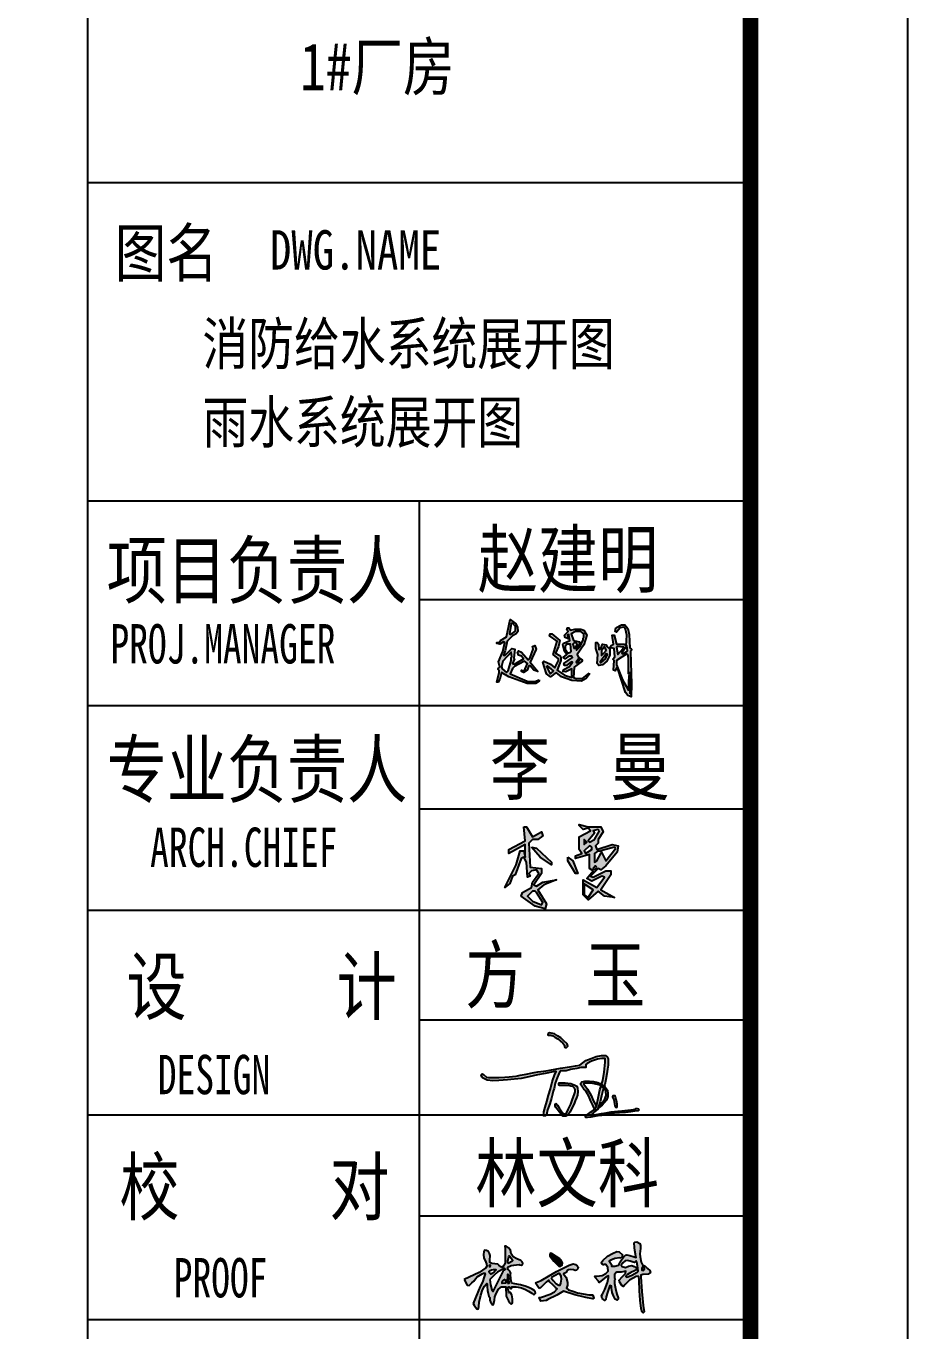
# Model space of a CAD drawing. Extents: x -191212 to 1245715665, y -234495 to 250873.
# Drawn here: x 207337 to 212938, y -101056 to -92767 of the extents above; entities that cross this region are included whole.
import ezdxf
from ezdxf.enums import TextEntityAlignment as Align

# ---------------------------------------------------------------- set-up
doc = ezdxf.new("R2010")
doc.units = 0
doc.header["$LTSCALE"] = 500
doc.linetypes.add('LENGSHUI', pattern=[22, 20, -1, 0, -1])
doc.layers.get('0').update_dxf_attribs({"linetype": 'CONTINUOUS'})
for name, color, linetype in [('0-TK', 4, 'CONTINUOUS'), ('00签名', 7, 'LENGSHUI'), ('PUB_TITLE', 4, 'CONTINUOUS'), ('TWT_TITLE', 7, 'CONTINUOUS')]:
    doc.layers.add(name, color=color, linetype=linetype)
doc.styles.add('-黑体', font='simhei.ttf', dxfattribs={"width": 0.8})

# ---------------------------------------------------------------- blocks, each defined once
blk = doc.blocks.new('dawdawdawd')
h = blk.add_hatch(color=256)
h.dxf.hatch_style = 1
h.paths.add_polyline_path([(458429, -165133), (459686, -167317), (460392, -167388), (460896, -166907), (461467, -166363), (462180, -165684), (462819, -164892), (463430, -164135), (464685, -163308), (465339, -162876), (465939, -162734), (466423, -162618), (466510, -162984), (466127, -164128), (465469, -166088), (464660, -167809), (461975, -174258), (462268, -174951), (462796, -175642), (463356, -176377), (463710, -176416), (463933, -176099), (464097, -175443), (464273, -173826), (464894, -171120), (465563, -169043), (466220, -167625), (467005, -166711), (467106, -166594), (467339, -166794), (467346, -167835), (467356, -169359), (467627, -170447), (467883, -171473), (468366, -171971), (468273, -173028), (468578, -173707), (469011, -174445), (469304, -174785), (469680, -174738), (469867, -174176), (470113, -172957), (470254, -171739), (470723, -170450), (471661, -168821), (472786, -167919), (474381, -167907), (474592, -171540), (475459, -173238), (475975, -174047), (476526, -174586), (476871, -174353), (477035, -173860), (477000, -172478), (476777, -170955), (476261, -170088), (475898, -170135), (475663, -170181), (475546, -169994), (475406, -169373), (475241, -168553), (475159, -168260), (475347, -167979), (475570, -167944), (475921, -168119), (476226, -168541), (476590, -168611), (476683, -168447), (476765, -167944), (476976, -167885), (478407, -167862), (479182, -167989), (480436, -168270), (482007, -168926), (483167, -169629), (484422, -170379), (485020, -170859), (485465, -170754), (485746, -170308), (485641, -169793), (485207, -169207), (484480, -168785), (483800, -168375), (482183, -167813), (480049, -167204), (477892, -166711), (476755, -166489), (476591, -166290), (476426, -165629), (476285, -164679), (476273, -163262), (476250, -162828), (476379, -162699), (476238, -162430), (475955, -161875), (475428, -161441), (475193, -161289), (475158, -160387), (475275, -160223), (475685, -160082), (476447, -159801), (477514, -159567), (478581, -159449), (479554, -159344), (479800, -159461), (480257, -159637), (480773, -159403), (480891, -158875), (480668, -158345), (480175, -157795), (478616, -157244), (477292, -156447), (476682, -155686), (476512, -155242), (476176, -153853), (475505, -152943), (474499, -152321), (474020, -152368), (474211, -153374), (474211, -158212), (474065, -159228), (473495, -160007), (472895, -160337), (472535, -160217), (471785, -159557), (471425, -159258), (469085, -159018), (468305, -158568), (468335, -157698), (468455, -155959), (468185, -155119), (467795, -154400), (467045, -153980), (466234, -153890), (465964, -154460), (465844, -155479), (466024, -156889), (466564, -157848), (467015, -159048), (467105, -159947), (466835, -160577), (464254, -162436)])
h.paths.add_polyline_path([(468239, -160306), (468484, -160079), (468560, -159702), (468333, -159570), (468088, -159759), (468144, -160249)], flags=16)
h.paths.add_polyline_path([(468069, -161853), (468484, -161608), (468975, -161344), (469730, -161249), (470542, -161249), (470693, -161400), (470127, -162061), (469202, -162759), (468749, -163061), (468258, -162703), (468031, -162344)], flags=16)
h.paths.add_polyline_path([(468352, -165118), (468503, -167175), (469126, -169062), (469560, -169704), (473413, -162042), (473601, -161589), (474017, -161344), (474281, -161174), (474111, -160834), (473658, -160891), (473073, -161212), (471279, -162287), (469919, -163382), (468446, -164929)], flags=16)
h.paths.add_polyline_path([(474187, -164930), (474357, -165365), (474338, -166557), (473014, -166594), (472976, -166311), (473297, -165649)], flags=16)
h.paths.add_polyline_path([(475038, -166481), (475738, -166500), (475587, -164873), (475417, -163701), (475284, -163134), (475019, -163190)], flags=16)
h.paths.add_polyline_path([(475217, -158960), (475217, -157903), (475428, -157088), (475640, -156393), (475731, -156091), (476003, -156151), (477121, -157843), (476788, -158235), (475610, -158870)], flags=16)
h = blk.add_hatch(color=256)
h.dxf.hatch_style = 1
h.paths.add_polyline_path([(518557, -156895), (518045, -156813), (516180, -157058), (514603, -157755), (514009, -158103), (514378, -158655), (514869, -159372), (514951, -160027), (516119, -159966), (517532, -159659), (517860, -159188), (517901, -158676), (518700, -157550), (519499, -156506), (520257, -155728), (520790, -155707), (521855, -155953), (523575, -156424), (524333, -156731), (524231, -156321), (524067, -155462), (523842, -154049), (523760, -152800), (523596, -151121), (523883, -150753), (524641, -150712), (525706, -151285), (526034, -152083), (525972, -153291), (525788, -155298), (525855, -156487), (526305, -158473), (526735, -159456), (527289, -159804), (527842, -160029), (528661, -160909), (529542, -161708), (529870, -162486), (528989, -163018), (526920, -163243), (526182, -163489), (526162, -164042), (526510, -169666), (527034, -175058), (527348, -177518), (526981, -177884), (526667, -177518), (526248, -176209), (525829, -173016), (525620, -169457), (525515, -165217), (525305, -164065), (525148, -163804), (524310, -163961), (521796, -165374), (520068, -167049), (519440, -167730), (518916, -167415), (517921, -166055), (517868, -165322), (519021, -164118), (520225, -162757), (520330, -161972), (518549, -162233), (516768, -162286), (515983, -163228), (516035, -164537), (516245, -165060), (516088, -165374), (516088, -166630), (516454, -168567), (516926, -170661), (517449, -172127), (517502, -172598), (517083, -173016), (516297, -172598), (515669, -171394), (515197, -170033), (514935, -168462), (514935, -167625), (514254, -167363), (514045, -168201), (513364, -170033), (512893, -171708), (512683, -172807), (512317, -173121), (511374, -172336), (511112, -171394), (511426, -170661), (512369, -168986), (513416, -166264), (513783, -164327), (513731, -163751), (512683, -164222), (511583, -165165), (510222, -166316), (509855, -165688), (508650, -164379), (508493, -163804), (509279, -163804), (511374, -163594), (512788, -162809), (513678, -161919), (513469, -160454), (512788, -159302), (512159, -159302), (511793, -159511), (511164, -159145), (510955, -158726), (511583, -157836), (513416, -156109), (515302, -155114), (516926, -154434), (517868, -154486), (519125, -155690), (518913, -156700)])
h.paths.add_polyline_path([(520509, -164268), (521130, -164102), (522726, -163398), (524715, -162300), (525047, -161783), (524881, -159877), (524632, -158407), (524384, -157993), (524094, -158200), (523762, -158531), (523223, -158448), (522001, -158076), (521068, -157765), (520156, -157972), (519286, -158738), (518644, -159587), (519017, -160084), (520260, -160499), (521379, -160022), (522622, -159774), (523534, -160105), (524363, -160685), (524508, -161348), (523658, -161824), (522311, -162466), (521027, -163191), (520405, -163874)], flags=16)
h.paths.add_polyline_path([(526489, -160869), (526567, -161283), (526567, -161567), (527020, -161671), (527563, -161076), (527278, -160649), (526735, -160313), (526580, -160507)], flags=16)
h = blk.add_hatch(color=256)
h.dxf.hatch_style = 1
h.paths.add_polyline_path([(487214, -168508), (485859, -166574), (486101, -166236), (487988, -165462), (490745, -163866), (493890, -162077), (496841, -160530), (498679, -159660), (500227, -159128), (501098, -159321), (501775, -159902), (502162, -160433), (501969, -161062), (501485, -161497), (501001, -161642), (500324, -161400), (499211, -161304), (498389, -161400), (497905, -161642), (497518, -162367), (496744, -162754), (496502, -162996), (497518, -164398), (498050, -166236), (498050, -167251), (497712, -168460), (498437, -169040), (500082, -169620), (501824, -170200), (504001, -170635), (506178, -170926), (507629, -171022), (508065, -171554), (508161, -172231), (507774, -172521), (505017, -171989), (500808, -170926), (496454, -169572), (493938, -171119), (490455, -172811), (489874, -173150), (487891, -173343), (487214, -172038), (488133, -171844), (491422, -170732), (493067, -169814), (494083, -168653), (493454, -168218), (492438, -167154), (491181, -165945), (490745, -165414), (489923, -166090), (488616, -167348), (487746, -168266)])
h.paths.add_polyline_path([(491807, -164500), (492548, -165551), (493541, -166675), (494677, -167320), (495203, -167272), (495538, -166555), (495765, -164990), (495645, -163830), (494976, -162850), (494712, -162755), (491950, -164344)], flags=16)
h = blk.add_hatch(color=256)
h.dxf.hatch_style = 1
h.paths.add_polyline_path([(491234, -155267), (491343, -156030), (491913, -156961), (492809, -158135), (494225, -159515), (494819, -160144), (495436, -160023), (496030, -159576), (496187, -158753), (495666, -157663), (495170, -157179), (491900, -155182), (491779, -155025), (491356, -155110)])
for points in [[(458429, -165133), (459686, -167317), (460392, -167388), (460896, -166907), (461467, -166363), (462180, -165684), (462819, -164892), (463430, -164135), (464685, -163308), (465339, -162876), (465939, -162734), (466423, -162618), (466510, -162984), (466127, -164128), (465469, -166088), (464660, -167809), (461975, -174258), (462268, -174951), (462796, -175642), (463356, -176377), (463710, -176416), (463933, -176099), (464097, -175443), (464273, -173826), (464894, -171120), (465563, -169043), (466220, -167625), (467005, -166711), (467106, -166594), (467106, -166594), (467106, -166594), (467339, -166794), (467346, -167835), (467356, -169359), (467627, -170447), (467883, -171473), (468366, -171971), (468273, -173028), (468578, -173707), (469011, -174445), (469304, -174785), (469680, -174738), (469867, -174176), (470113, -172957), (470254, -171739), (470723, -170450), (471661, -168821), (472786, -167919), (474381, -167907), (474592, -171540), (475459, -173238), (475975, -174047), (476526, -174586), (476871, -174353), (477035, -173860), (477000, -172478), (476777, -170955), (476261, -170088), (475898, -170135), (475663, -170181), (475546, -169994), (475406, -169373), (475241, -168553), (475159, -168260), (475347, -167979), (475570, -167944), (475921, -168119), (476226, -168541), (476590, -168611), (476683, -168447), (476765, -167944), (476976, -167885), (478407, -167862), (479182, -167989), (480436, -168270), (482007, -168926), (483167, -169629), (484422, -170379), (485020, -170859), (485465, -170754), (485746, -170308), (485641, -169793), (485207, -169207), (484480, -168785), (483800, -168375), (482183, -167813), (480049, -167204), (477892, -166711), (476755, -166489), (476591, -166290), (476426, -165629), (476285, -164679), (476273, -163262), (476250, -162828), (476379, -162699), (476238, -162430), (475955, -161875), (475428, -161441), (475193, -161289), (475158, -160387), (475275, -160223), (475685, -160082), (476447, -159801), (477514, -159567), (478581, -159449), (479554, -159344), (479800, -159461), (480257, -159637), (480773, -159403), (480891, -158875), (480668, -158345), (480175, -157795), (478616, -157244), (477292, -156447), (476682, -155686), (476512, -155242), (476176, -153853), (475505, -152943), (474499, -152321), (474020, -152368), (474211, -153374), (474211, -158212), (474065, -159228), (473495, -160007), (472895, -160337), (472535, -160217), (471785, -159557), (471425, -159258), (469085, -159018), (468305, -158568), (468335, -157698), (468455, -155959), (468185, -155119), (467795, -154400), (467045, -153980), (466234, -153890), (465964, -154460), (465844, -155479), (466024, -156889), (466564, -157848), (467015, -159048), (467105, -159947), (466835, -160577), (464254, -162436), (458429, -165133)], [(518557, -156895), (518045, -156813), (516180, -157058), (514603, -157755), (514009, -158103), (514378, -158655), (514869, -159372), (514951, -160027), (516119, -159966), (517532, -159659), (517860, -159188), (517901, -158676), (518700, -157550), (519499, -156506), (520257, -155728), (520790, -155707), (521855, -155953), (523575, -156424), (524333, -156731), (524231, -156321), (524067, -155462), (523842, -154049), (523760, -152800), (523596, -151121), (523883, -150753), (524641, -150712), (525706, -151285), (526034, -152083), (525972, -153291), (525788, -155298), (525855, -156487), (526305, -158473), (526735, -159456), (527289, -159804), (527842, -160029), (528661, -160909), (529542, -161708), (529870, -162486), (528989, -163018), (526920, -163243), (526182, -163489), (526162, -164042), (526510, -169666), (527034, -175058), (527348, -177518), (526981, -177884), (526667, -177518), (526248, -176209), (525829, -173016), (525620, -169457), (525515, -165217), (525305, -164065), (525148, -163804), (524310, -163961), (521796, -165374), (520068, -167049), (519440, -167730), (518916, -167415), (517921, -166055), (517868, -165322), (519021, -164118), (520225, -162757), (520330, -161972), (518549, -162233), (516768, -162286), (515983, -163228), (516035, -164537), (516245, -165060), (516088, -165374), (516088, -166630), (516454, -168567), (516926, -170661), (517449, -172127), (517502, -172598), (517083, -173016), (516297, -172598), (515669, -171394), (515197, -170033), (514935, -168462), (514935, -167625), (514254, -167363), (514045, -168201), (513364, -170033), (512893, -171708), (512683, -172807), (512317, -173121), (511374, -172336), (511112, -171394), (511426, -170661), (512369, -168986), (513416, -166264), (513783, -164327), (513731, -163751), (512683, -164222), (511583, -165165), (510222, -166316), (509855, -165688), (508650, -164379), (508493, -163804), (509279, -163804), (511374, -163594), (512788, -162809), (513678, -161919), (513469, -160454), (512788, -159302), (512159, -159302), (511793, -159511), (511164, -159145), (510955, -158726), (511583, -157836), (513416, -156109), (515302, -155114), (516926, -154434), (517868, -154486), (519125, -155690), (518913, -156700), (518557, -156895)], [(468239, -160306), (468484, -160079), (468560, -159702), (468333, -159570), (468088, -159759), (468144, -160249), (468239, -160306)], [(475217, -158960), (475217, -157903), (475428, -157088), (475640, -156393), (475731, -156091), (476003, -156151), (477121, -157843), (476788, -158235), (475610, -158870), (475217, -158960)], [(487214, -168508), (485859, -166574), (486101, -166236), (487988, -165462), (490745, -163866), (493890, -162077), (496841, -160530), (498679, -159660), (500227, -159128), (501098, -159321), (501775, -159902), (502162, -160433), (501969, -161062), (501485, -161497), (501001, -161642), (500324, -161400), (499211, -161304), (498389, -161400), (497905, -161642), (497518, -162367), (496744, -162754), (496502, -162996), (497518, -164398), (498050, -166236), (498050, -167251), (497712, -168460), (498437, -169040), (500082, -169620), (501824, -170200), (504001, -170635), (506178, -170926), (507629, -171022), (508065, -171554), (508161, -172231), (507774, -172521), (505017, -171989), (500808, -170926), (496454, -169572), (493938, -171119), (490455, -172811), (489874, -173150), (487891, -173343), (487214, -172038), (488133, -171844), (491422, -170732), (493067, -169814), (494083, -168653), (493454, -168218), (492438, -167154), (491181, -165945), (490745, -165414), (489923, -166090), (488616, -167348), (487746, -168266), (487214, -168508)], [(491234, -155267), (491343, -156030), (491913, -156961), (492809, -158135), (494225, -159515), (494819, -160144), (495436, -160023), (496030, -159576), (496187, -158753), (495666, -157663), (495170, -157179), (491900, -155182), (491779, -155025), (491356, -155110), (491234, -155267)], [(520509, -164268), (521130, -164102), (522726, -163398), (524715, -162300), (525047, -161783), (524881, -159877), (524632, -158407), (524384, -157993), (524094, -158200), (523762, -158531), (523223, -158448), (522001, -158076), (521068, -157765), (520156, -157972), (519286, -158738), (518644, -159587), (519017, -160084), (520260, -160499), (521379, -160022), (522622, -159774), (523534, -160105), (524363, -160685), (524508, -161348), (523658, -161824), (522311, -162466), (521027, -163191), (520405, -163874), (520509, -164268)], [(468069, -161853), (468484, -161608), (468975, -161344), (469730, -161249), (470542, -161249), (470693, -161400), (470127, -162061), (469202, -162759), (468749, -163061), (468258, -162703), (468031, -162344), (468069, -161853)], [(468352, -165118), (468503, -167175), (469126, -169062), (469560, -169704), (473413, -162042), (473601, -161589), (474017, -161344), (474281, -161174), (474111, -160834), (473658, -160891), (473073, -161212), (471279, -162287), (469919, -163382), (468446, -164929), (468352, -165118)], [(475038, -166481), (475738, -166500), (475587, -164873), (475417, -163701), (475284, -163134), (475019, -163190), (475038, -166481)], [(491807, -164500), (492548, -165551), (493541, -166675), (494677, -167320), (495203, -167272), (495538, -166555), (495765, -164990), (495645, -163830), (494976, -162850), (494712, -162755), (491950, -164344), (491807, -164500)], [(526489, -160869), (526567, -161283), (526567, -161567), (527020, -161671), (527563, -161076), (527278, -160649), (526735, -160313), (526580, -160507), (526489, -160869)], [(474187, -164930), (474357, -165365), (474338, -166557), (473014, -166594), (472976, -166311), (473297, -165649), (474187, -164930)]]:
    blk.add_lwpolyline(points)

msp = doc.modelspace()

# ---------------------------------------------------------------- hatches: boundary and pattern name
at = {"linetype": 'Continuous'}
h = msp.add_hatch(color=0, dxfattribs=at)
h.dxf.hatch_style = 1
h.paths.add_polyline_path([(210578.8, -98269.9), (210570.8, -98261.9), (210554.8, -98261.9), (210522.8, -98293.9), (210554.8, -98325.9), (210610.8, -98349.9), (210618.8, -98333.9)], flags=16)
h.paths.add_polyline_path([(210890.8, -98221.9), (210882.8, -98213.9), (210882.8, -98285.9), (210906.8, -98301.9), (210938.8, -98253.9)], flags=16)
h.paths.add_polyline_path([(210962.8, -98109.9), (210954.8, -98101.9), (210938.8, -98117.9), (210954.8, -98125.9)], flags=16)
h.paths.add_polyline_path([(210778.8, -98045.9), (210810.8, -98069.9), (210842.8, -98149.9), (210826.8, -98149.9), (210778.8, -98069.9)])
h.paths.add_polyline_path([(210986.8, -98021.9), (210994.8, -98013.9), (210970.8, -98005.9), (210946.8, -98021.9), (210946.8, -98077.9), (210962.8, -98069.9)], flags=16)
h.paths.add_polyline_path([(211082.8, -97989.9), (211074.8, -97981.9), (210986.8, -98005.9), (211018.8, -98069.9)], flags=16)
h.paths.add_polyline_path([(210930.8, -97981.9), (210914.8, -97973.9), (210882.8, -98005.9), (210890.8, -98021.9), (210930.8, -97997.9)], flags=16)
h.paths.add_polyline_path([(210546.8, -97981.9), (210578.8, -97989.9), (210674.8, -98077.9), (210674.8, -98093.9), (210602.8, -98045.9)], flags=17)
h.paths.add_polyline_path([(210890.8, -97941.9), (210882.8, -97933.9), (210882.8, -97965.9), (210898.8, -97949.9)], flags=16)
h.paths.add_polyline_path([(210978.8, -97877.9), (210970.8, -97869.9), (210938.8, -97877.9), (210946.8, -97893.9), (210906.8, -97941.9), (210914.8, -97949.9), (210946.8, -97933.9)], flags=16)
h.paths.add_polyline_path([(210498.8, -97853.9), (210514.8, -97853.9), (210554.8, -97917.9), (210610.8, -97885.9), (210618.8, -97909.9), (210586.8, -97933.9), (210554.8, -97933.9), (210530.8, -97957.9), (210538.8, -98109.9), (210610.8, -98117.9), (210610.8, -98149.9), (210562.8, -98221.9), (210578.8, -98229.9), (210618.8, -98205.9), (210706.8, -98189.9), (210626.8, -98221.9), (210586.8, -98253.9), (210642.8, -98341.9), (210634.8, -98373.9), (210570.8, -98357.9), (210482.8, -98293.9), (210490.8, -98269.9), (210546.8, -98237.9), (210554.8, -98205.9), (210594.8, -98149.9), (210578.8, -98125.9), (210546.8, -98133.9), (210530.8, -98149.9), (210538.8, -98165.9), (210522.8, -98173.9), (210514.8, -98077.9), (210498.8, -98045.9), (210482.8, -98053.9), (210442.8, -98157.9), (210426.8, -98165.9), (210410.8, -98213.9), (210378.8, -98237.9), (210450.8, -98093.9), (210474.8, -98005.9), (210498.8, -98005.9), (210506.8, -98045.9), (210506.8, -97965.9), (210402.8, -98021.9), (210402.8, -97997.9), (210506.8, -97941.9)])
h.paths.add_polyline_path([(210850.8, -97845.9), (210850.8, -97837.9), (210906.8, -97853.9), (210986.8, -97853.9), (211002.8, -97885.9), (210970.8, -97933.9), (210970.8, -97957.9), (210954.8, -97973.9), (210962.8, -97997.9), (211058.8, -97965.9), (211098.8, -97973.9), (211090.8, -98013.9), (211018.8, -98101.9), (210986.8, -98125.9), (210970.8, -98117.9), (210922.8, -98165.9), (210938.8, -98173.9), (211018.8, -98133.9), (211050.8, -98133.9), (211050.8, -98157.9), (210986.8, -98253.9), (211074.8, -98301.9), (211010.8, -98293.9), (210970.8, -98261.9), (210906.8, -98317.9), (210874.8, -98285.9), (210874.8, -98189.9), (210962.8, -98237.9), (211010.8, -98173.9), (210994.8, -98165.9), (210930.8, -98197.9), (210898.8, -98181.9), (210938.8, -98133.9), (210914.8, -98117.9), (210914.8, -98029.9), (210826.8, -98053.9), (210826.8, -98037.9), (210866.8, -98021.9), (210850.8, -97997.9), (210850.8, -97917.9), (210922.8, -97877.9), (210906.8, -97861.9), (210874.8, -97869.9)])
h = msp.add_hatch(color=256)
h.paths.add_polyline_path([(210774, -99232.6), (210751.8, -99212), (210733.1, -99194.5), (210711.9, -99181), (210693.8, -99169.4), (210661.7, -99161.8), (210653.6, -99166.2), (210651.4, -99174.3), (210654.5, -99177.6), (210669.9, -99177.1), (210683.4, -99180.9), (210696, -99188.8), (210715, -99200.9), (210730.5, -99213.6), (210747.2, -99227.4), (210757, -99239.7), (210757, -99248.1), (210761.2, -99255.2), (210770.4, -99255.2), (210779.1, -99246.6)])
h.paths.add_polyline_path([(210835.8, -99388.3), (210861.4, -99382.6), (210875.7, -99382.6), (210882.8, -99382.6), (210891.6, -99382.6), (210891.6, -99370), (210891.6, -99362.9), (210901.1, -99357.3), (210928, -99341.5), (210966.1, -99329.6), (210993.8, -99325.6), (211016, -99325.6), (211016, -99348.6), (211009.6, -99413), (211000.9, -99465.2), (210992.9, -99490.5), (211008.8, -99502.3), (211012.4, -99489.6), (211019, -99458.9), (211027, -99421.8), (211030.4, -99392.8), (211033.5, -99366.9), (211033.5, -99341.8), (211033.5, -99326.6), (211028.1, -99315.2), (211017.5, -99306.9), (210991.6, -99306.9), (210958.2, -99313), (210926.2, -99324.4), (210893.5, -99338.8), (210853.8, -99368.3), (210826.6, -99372.2), (210776.2, -99379.6), (210732.4, -99386.3), (210697.9, -99393.2), (210663.8, -99399.9), (210626.1, -99405.1), (210588.6, -99410.3), (210553.3, -99417), (210512.7, -99424.6), (210474.8, -99431.8), (210449.3, -99436.6), (210427, -99439.2), (210406.3, -99441.6), (210378.1, -99444.8), (210339.5, -99446.5), (210313.4, -99446.5), (210290.5, -99446.5), (210275.3, -99446.5), (210261.1, -99442.7), (210242.2, -99427.8), (210233.7, -99422.4), (210226.9, -99429.6), (210231.5, -99441.1), (210236.6, -99449), (210266.8, -99461.9), (210302.1, -99466), (210339.7, -99464.1), (210395.1, -99461.2), (210481.6, -99452.2), (210531.2, -99441.1), (210586, -99428.8), (210635, -99420.9), (210696.3, -99408.1), (210704.3, -99407.1), (210704.3, -99410.3), (210695.1, -99424.6), (210679.5, -99473), (210667.5, -99517.6), (210656.4, -99558.9), (210644.4, -99597.4), (210633.2, -99633.6), (210626.5, -99663.3), (210623, -99688.8), (210634.7, -99688.8), (210642.4, -99682.7), (210650.1, -99651.5), (210663.7, -99613.1), (210673.5, -99577.3), (210680.6, -99551.6), (210685.9, -99532.5), (210690.6, -99515.3), (210698.6, -99482.7), (210710.5, -99447.6), (210721.7, -99422.9), (210726.5, -99407.8), (210731.3, -99403.8), (210744.8, -99403.8), (210767.9, -99403.8), (210795, -99394.2)])
for points in [[(210839.3, -99557.4), (210842.2, -99534), (210839.3, -99512.8), (210835.6, -99501.8), (210818, -99491.5), (210796.8, -99484.9), (210762.3, -99480.5), (210733, -99480.5), (210723.5, -99480.5), (210720.6, -99486.4), (210720.6, -99494.5), (210725.7, -99497.3), (210743.3, -99497.3), (210768.2, -99497.3), (210784.5, -99497.3), (210797.5, -99500.3), (210810, -99503.2), (210815.8, -99509.1), (210820.9, -99514.2), (210823.9, -99522.3), (210823.9, -99536.2), (210819.2, -99556.6), (210808.5, -99584.5), (210796.8, -99614.9), (210779.9, -99649.6), (210766.7, -99676.7), (210754.3, -99676.7), (210746.9, -99671.6), (210731.4, -99652.1), (210722.8, -99637.9), (210712.5, -99621.1), (210701.5, -99609.4), (210697.3, -99614.6), (210697.3, -99620.5), (210697.3, -99628.1), (210705.1, -99639.5), (210717.6, -99655.8), (210733.8, -99676.7), (210741.1, -99686.2), (210747.7, -99692.1), (210764.5, -99692.1), (210777.7, -99684.8), (210793.8, -99663.6), (210804.1, -99640.9), (210814.8, -99622.5), (210820.7, -99606.8), (210825.6, -99593.8), (210832.7, -99575)], [(210903.7, -99520.8), (210885.5, -99496.5), (210878.4, -99485.8), (210885.5, -99482.8), (210897.1, -99481), (210921.5, -99482.2), (210947.6, -99485.5), (210983.3, -99495.6), (210989.8, -99500.2), (210992.9, -99490.5), (210987.3, -99486.3), (210968.7, -99478), (210941.9, -99471.6), (210915, -99468.2), (210887.2, -99468.2), (210867.7, -99474.1), (210860.4, -99481.4), (210860.4, -99492.6), (210866.2, -99500.9), (210879.4, -99519.7), (210889.7, -99529.4), (210897.7, -99539.4), (210903.3, -99549.9), (210913.6, -99568.9), (210922.4, -99591.6), (210936.5, -99621.1), (210947.8, -99644.5), (210948.3, -99645.3), (210958.8, -99631.5), (210955.4, -99622.4), (210940.2, -99592.7), (210927.1, -99560.6)], [(211033.2, -99567.2), (211033.2, -99547.1), (211029.3, -99525.5), (211016.1, -99507.7), (211008.8, -99502.3), (211006.1, -99511.9), (211007.4, -99512.8), (211019.4, -99532), (211021.2, -99559.7), (211010.3, -99588), (210995.2, -99607.8), (210973.6, -99631.8), (210966.9, -99647.1), (210970.2, -99644.2), (210978.2, -99635.8), (210996.1, -99621.8), (211011.6, -99604), (211024.4, -99589.3)]]:
    msp.add_hatch(color=256).paths.add_polyline_path(points)
h = msp.add_hatch(color=256)
h.paths.add_polyline_path([(211008.8, -99502.3), (210992.9, -99490.5), (210982.5, -99523.3), (210969.2, -99587.3), (210960.5, -99629.3), (210948.3, -99645.3), (210954.6, -99653.8), (210959.4, -99653.8), (210966.9, -99647.1), (210973.6, -99631.8), (210983.9, -99600.1), (210991.6, -99562.7), (211001.4, -99528.2)])
h.paths.add_polyline_path([(210934, -99678.9), (210948.2, -99663.8), (210959.4, -99653.8), (210954.6, -99653.8), (210948.3, -99645.3), (210943.9, -99651.1), (210932.9, -99658.7), (210921.2, -99666.7), (210910.1, -99676.4), (210899.1, -99684), (210892.6, -99688.4), (210890.6, -99692.9), (210890.6, -99697.3), (210893.5, -99701), (210902.9, -99701), (210923.9, -99697.6), (210944.9, -99694.1), (210969.4, -99690.1), (210992.1, -99686.4), (211009.1, -99683.6), (211026.9, -99681.5), (211041.5, -99677.2), (211053.9, -99673.7), (211065.5, -99673.2), (211075.1, -99672.9), (211107.1, -99670.3), (211144.8, -99667.2), (211177.7, -99664.5), (211203.2, -99660.4), (211225.6, -99656.8), (211228.8, -99652.4), (211226.4, -99645.2), (211218, -99643.2), (211209.6, -99643.2), (211208, -99647.4), (211178, -99651.2), (211121.1, -99658.4), (211095.5, -99660.5), (211052.9, -99663.9), (211021, -99669.7), (210991.1, -99675.2), (210971, -99678.8), (210935.3, -99685.4), (210924.7, -99687.2), (210923.5, -99685.1)])
h.paths.add_polyline_path([(211087.7, -99592.5), (211080.8, -99569.9), (211078.8, -99563.2), (211072.3, -99563.2), (211064.6, -99563.2), (211062.5, -99565.6), (211062.5, -99569.9), (211070.6, -99587.8), (211072.7, -99601.4), (211076.5, -99625.7), (211080, -99634.7), (211089.4, -99637.3), (211092.4, -99632.1), (211092.4, -99615.1)])
at = {"layer": '00签名', "linetype": 'Continuous'}
h = msp.add_hatch(color=256, dxfattribs=at)
h.paths.add_polyline_path([(210427, -96639.4), (210450, -96627.9), (210461.6, -96612.5), (210457.7, -96585.6), (210446.2, -96562.6), (210411.6, -96535.7), (210388.6, -96647.1), (210350.2, -96670.1), (210342.5, -96681.6), (210327.2, -96681.6), (210327.2, -96689.3), (210346.4, -96693.2), (210369.4, -96677.8), (210377.1, -96681.6), (210365.6, -96739.2), (210338.7, -96804.5), (210346.4, -96839.1), (210334.8, -96846.8), (210334.8, -96854.4), (210342.5, -96862.1), (210342.5, -96873.6), (210327.2, -96935.1), (210334.8, -96935.1), (210346.4, -96915.9), (210357.9, -96873.6), (210404, -96900.5), (210519.2, -96942.8), (210572.9, -96942.8), (210596, -96927.4), (210596, -96919.7), (210569.1, -96931.2), (210519.2, -96927.4), (210411.6, -96881.3), (210427, -96846.8), (210438.5, -96835.2), (210503.8, -96800.7), (210523, -96816), (210507.6, -96850.6), (210496.1, -96862.1), (210484.6, -96858.3), (210484.6, -96866), (210496.1, -96873.6), (210519.2, -96858.3), (210530.7, -96831.4), (210538.4, -96831.4), (210561.4, -96858.3), (210588.3, -96866), (210538.4, -96808.4), (210576.8, -96723.9), (210569.1, -96700.8), (210553.7, -96708.5), (210557.6, -96723.9), (210538.4, -96777.6), (210526.8, -96793), (210484.6, -96743.1), (210465.4, -96735.4), (210457.7, -96743.1), (210465.4, -96762.3), (210484.6, -96770), (210496.1, -96785.3), (210438.5, -96819.9), (210427, -96816), (210438.5, -96785.3), (210434.7, -96781.5), (210442.4, -96723.9), (210423.2, -96720), (210377.1, -96766.1), (210369.4, -96762.3), (210380.9, -96735.4), (210392.4, -96674)])
h.paths.add_polyline_path([(210407.8, -96627.9), (210419.3, -96562.6), (210427, -96558.8), (210446.2, -96581.8), (210446.2, -96608.7), (210442.4, -96612.5), (210415.5, -96631.7)], flags=16)
h.paths.add_polyline_path([(210419.3, -96743.1), (210423.2, -96773.8), (210419.3, -96777.6), (210419.3, -96796.8), (210400.1, -96862.1), (210388.6, -96873.6), (210361.7, -96850.6), (210357.9, -96835.2), (210365.6, -96800.7)], flags=16)
h = msp.add_hatch(color=256, dxfattribs=at)
h.paths.add_polyline_path([(210880.1, -96604.8), (210860.9, -96597.2), (210822.5, -96597.2), (210795.6, -96604.8), (210784.1, -96589.5), (210776.4, -96589.5), (210772.6, -96601), (210780.3, -96612.5), (210757.2, -96635.6), (210761.1, -96650.9), (210780.3, -96658.6), (210776.4, -96635.6), (210784.1, -96631.7), (210791.8, -96670.1), (210749.6, -96689.3), (210745.7, -96697), (210757.2, -96739.2), (210772.6, -96758.4), (210749.6, -96777.6), (210761.1, -96785.3), (210784.1, -96770), (210803.3, -96770), (210807.2, -96777.6), (210753.4, -96816), (210757.2, -96827.6), (210768.8, -96827.6), (210799.5, -96804.5), (210807.2, -96808.4), (210788, -96835.2), (210753.4, -96854.4), (210745.7, -96866), (210764.9, -96869.8), (210803.3, -96850.6), (210803.3, -96904.4), (210757.2, -96889), (210711.2, -96858.3), (210734.2, -96796.8), (210734.2, -96777.6), (210726.5, -96766.1), (210699.6, -96750.8), (210718.8, -96708.5), (210726.5, -96670.1), (210676.6, -96627.9), (210665.1, -96627.9), (210661.2, -96639.4), (210711.2, -96674), (210684.3, -96758.4), (210718.8, -96785.3), (210718.8, -96796.8), (210695.8, -96842.9), (210668.9, -96819.9), (210626.7, -96800.7), (210619, -96808.4), (210642, -96881.3), (210668.9, -96900.5), (210703.5, -96873.6), (210738, -96900.5), (210803.3, -96923.6), (210864.8, -96927.4), (210895.5, -96912), (210914.7, -96885.2), (210914.7, -96877.5), (210872.4, -96912), (210830.2, -96912), (210814.8, -96904.4), (210818.7, -96839.1), (210868.6, -96800.7), (210868.6, -96793), (210845.6, -96777.6), (210837.9, -96758.4), (210880.1, -96697), (210899.3, -96635.6)])
h.paths.add_polyline_path([(210799.5, -96627.9), (210826.4, -96612.5), (210860.9, -96612.5), (210880.1, -96627.9), (210880.1, -96650.9), (210876.3, -96654.8), (210876.3, -96666.3), (210857.1, -96708.5), (210834, -96731.6), (210830.2, -96727.7), (210853.2, -96693.2), (210853.2, -96677.8), (210814.8, -96670.1)], flags=16)
h.paths.add_polyline_path([(210795.6, -96693.2), (210799.5, -96739.2), (210795.6, -96743.1), (210776.4, -96750.8), (210761.1, -96727.7), (210761.1, -96708.5), (210772.6, -96693.2)], flags=16)
h.paths.add_polyline_path([(210818.7, -96685.5), (210834, -96685.5), (210837.9, -96697), (210834, -96700.8), (210818.7, -96720), (210811, -96693.2)], flags=16)
h.paths.add_polyline_path([(210845.6, -96785.3), (210853.2, -96793), (210849.4, -96800.7), (210834, -96812.2), (210830.2, -96808.4)], flags=16)
h.paths.add_polyline_path([(210649.7, -96831.4), (210688.1, -96862.1), (210684.3, -96866), (210665.1, -96881.3), (210642, -96835.2)], flags=16)
h.paths.add_polyline_path([(211072.1, -96635.6), (211060.6, -96635.6), (211068.3, -96693.2), (211052.9, -96700.8), (211041.4, -96720), (211026, -96708.5), (211022.2, -96697), (210999.2, -96693.2), (210987.6, -96720), (210976.1, -96727.7), (210972.3, -96693.2), (210964.6, -96681.6), (210956.9, -96681.6), (210956.9, -96720), (210968.4, -96758.4), (210964.6, -96816), (210976.1, -96827.6), (210999.2, -96823.7), (211026, -96800.7), (211045.2, -96762.3), (211045.2, -96723.9), (211052.9, -96716.2), (211072.1, -96720), (211076, -96773.8), (211064.4, -96789.2), (211072.1, -96796.8), (211068.3, -96858.3), (211079.8, -96862.1), (211087.5, -96842.9), (211095.2, -96850.6), (211145.1, -97000.4), (211160.4, -97019.6), (211179.6, -97027.2), (211183.5, -96946.6), (211175.8, -96739.2), (211183.5, -96731.6), (211183.5, -96723.9), (211172, -96716.2), (211168.1, -96631.7), (211160.4, -96593.3), (211141.2, -96570.3), (211118.2, -96570.3), (211083.6, -96589.5), (211079.8, -96612.5), (211087.5, -96616.4), (211110.5, -96589.5), (211133.6, -96585.6), (211145.1, -96597.2), (211152.8, -96635.6), (211148.9, -96704.7), (211133.6, -96693.2), (211087.5, -96693.2)])
h.paths.add_polyline_path([(211091.3, -96708.5), (211133.6, -96712.4), (211129.7, -96720), (211095.2, -96758.4), (211087.5, -96712.4)], flags=16)
h.paths.add_polyline_path([(211022.2, -96731.6), (211018.4, -96739.2), (210991.5, -96766.1), (210991.5, -96735.4), (211010.7, -96708.5)], flags=16)
h.paths.add_polyline_path([(211152.8, -96704.7), (211156.6, -96735.4), (211152.8, -96739.2), (211129.7, -96754.6), (211122, -96750.8)], flags=16)
h.paths.add_polyline_path([(211029.9, -96758.4), (211026, -96766.1), (211018.4, -96785.3), (210987.6, -96812.2), (210983.8, -96804.5), (211022.2, -96754.6)], flags=16)
h.paths.add_polyline_path([(211152.8, -96754.6), (211160.4, -96758.4), (211164.3, -96781.5), (211164.3, -96881.3), (211172, -96873.6), (211175.8, -96877.5), (211175.8, -97004.2), (211172, -97008), (211168.1, -96892.8), (211164.3, -96985), (211125.9, -96919.7), (211087.5, -96823.7), (211087.5, -96796.8)], flags=16)

# ---------------------------------------------------------------- linework, layer by layer
msp.add_lwpolyline([(207728.9, -68566.7), (211938.4, -68566.7), (211938.4, -108566.7), (207728.9, -108566.7)], close=True)
at = {"color": 0, "linetype": 'Continuous'}
for points in [[(210498.8, -97853.9), (210514.8, -97853.9), (210554.8, -97917.9), (210610.8, -97885.9), (210618.8, -97909.9), (210586.8, -97933.9), (210554.8, -97933.9), (210530.8, -97957.9), (210538.8, -98109.9), (210610.8, -98117.9), (210610.8, -98149.9), (210562.8, -98221.9), (210578.8, -98229.9), (210618.8, -98205.9), (210706.8, -98189.9), (210626.8, -98221.9), (210586.8, -98253.9), (210642.8, -98341.9), (210634.8, -98373.9), (210570.8, -98357.9), (210482.8, -98293.9), (210490.8, -98269.9), (210546.8, -98237.9), (210554.8, -98205.9), (210594.8, -98149.9), (210578.8, -98125.9), (210546.8, -98133.9), (210530.8, -98149.9), (210538.8, -98165.9), (210522.8, -98173.9), (210514.8, -98077.9), (210498.8, -98045.9), (210482.8, -98053.9), (210442.8, -98157.9), (210426.8, -98165.9), (210410.8, -98213.9), (210378.8, -98237.9), (210450.8, -98093.9), (210474.8, -98005.9), (210498.8, -98005.9), (210506.8, -98045.9), (210506.8, -97965.9), (210402.8, -98021.9), (210402.8, -97997.9), (210506.8, -97941.9), (210498.8, -97853.9)], [(210850.8, -97845.9), (210850.8, -97837.9), (210906.8, -97853.9), (210986.8, -97853.9), (211002.8, -97885.9), (210970.8, -97933.9), (210970.8, -97957.9), (210954.8, -97973.9), (210962.8, -97997.9), (211058.8, -97965.9), (211098.8, -97973.9), (211090.8, -98013.9), (211018.8, -98101.9), (210986.8, -98125.9), (210970.8, -98117.9), (210922.8, -98165.9), (210938.8, -98173.9), (211018.8, -98133.9), (211050.8, -98133.9), (211050.8, -98157.9), (210986.8, -98253.9), (211074.8, -98301.9), (211010.8, -98293.9), (210970.8, -98261.9), (210906.8, -98317.9), (210874.8, -98285.9), (210874.8, -98189.9), (210962.8, -98237.9), (211010.8, -98173.9), (210994.8, -98165.9), (210930.8, -98197.9), (210898.8, -98181.9), (210938.8, -98133.9), (210914.8, -98117.9), (210914.8, -98029.9), (210826.8, -98053.9), (210826.8, -98037.9), (210866.8, -98021.9), (210850.8, -97997.9), (210850.8, -97917.9), (210922.8, -97877.9), (210906.8, -97861.9), (210874.8, -97869.9), (210850.8, -97845.9)], [(210978.8, -97877.9), (210970.8, -97869.9), (210938.8, -97877.9), (210946.8, -97893.9), (210906.8, -97941.9), (210914.8, -97949.9), (210946.8, -97933.9), (210978.8, -97877.9)], [(210890.8, -97941.9), (210882.8, -97933.9), (210882.8, -97965.9), (210898.8, -97949.9), (210890.8, -97941.9)], [(210930.8, -97981.9), (210914.8, -97973.9), (210882.8, -98005.9), (210890.8, -98021.9), (210930.8, -97997.9), (210930.8, -97981.9)], [(210546.8, -97981.9), (210578.8, -97989.9), (210674.8, -98077.9), (210674.8, -98093.9), (210602.8, -98045.9), (210546.8, -97981.9)], [(210778.8, -98045.9), (210810.8, -98069.9), (210842.8, -98149.9), (210826.8, -98149.9), (210778.8, -98069.9), (210778.8, -98045.9)], [(210986.8, -98021.9), (210994.8, -98013.9), (210970.8, -98005.9), (210946.8, -98021.9), (210946.8, -98077.9), (210962.8, -98069.9), (210986.8, -98021.9)], [(211082.8, -97989.9), (211074.8, -97981.9), (210986.8, -98005.9), (211018.8, -98069.9), (211082.8, -97989.9)], [(210962.8, -98109.9), (210954.8, -98101.9), (210938.8, -98117.9), (210954.8, -98125.9), (210962.8, -98109.9)], [(210890.8, -98221.9), (210882.8, -98213.9), (210882.8, -98285.9), (210906.8, -98301.9), (210938.8, -98253.9), (210890.8, -98221.9)], [(210578.8, -98269.9), (210570.8, -98261.9), (210554.8, -98261.9), (210522.8, -98293.9), (210554.8, -98325.9), (210610.8, -98349.9), (210618.8, -98333.9), (210578.8, -98269.9)]]:
    msp.add_lwpolyline(points, dxfattribs=at)
for points in [[(210654.5, -99177.6), (210669.9, -99177.1), (210683.4, -99180.9), (210696, -99188.8), (210715, -99200.9), (210730.5, -99213.6), (210747.2, -99227.4), (210757, -99239.7), (210757, -99248.1), (210761.2, -99255.2), (210770.4, -99255.2), (210779.1, -99246.6), (210774, -99232.6), (210751.8, -99212), (210733.1, -99194.5), (210711.9, -99181), (210693.8, -99169.4), (210661.7, -99161.8), (210653.6, -99166.2), (210651.4, -99174.3), (210654.5, -99177.6)], [(210242.2, -99427.8), (210261.1, -99442.7), (210275.3, -99446.5), (210290.5, -99446.5), (210313.4, -99446.5), (210339.5, -99446.5), (210378.1, -99444.8), (210406.3, -99441.6), (210427, -99439.2), (210449.3, -99436.6), (210474.8, -99431.8), (210512.7, -99424.6), (210553.3, -99417), (210588.6, -99410.3), (210626.1, -99405.1), (210663.8, -99399.9), (210697.9, -99393.2), (210732.4, -99386.3), (210776.2, -99379.6), (210826.6, -99372.2), (210853.8, -99368.3), (210893.5, -99338.8), (210926.2, -99324.4), (210958.2, -99313), (210991.6, -99306.9), (211017.5, -99306.9), (211028.1, -99315.2), (211033.5, -99326.6), (211033.5, -99341.8), (211033.5, -99366.9), (211030.4, -99392.8), (211027, -99421.8), (211019, -99458.9), (211012.4, -99489.6), (211001.4, -99528.2), (210991.6, -99562.7), (210983.9, -99600.1), (210973.6, -99631.8), (210966.3, -99648.4), (210960.4, -99653.8), (210954.6, -99653.8), (210947.8, -99644.5), (210936.5, -99621.1), (210922.4, -99591.6), (210913.6, -99568.9), (210903.3, -99549.9), (210897.7, -99539.4), (210889.7, -99529.4), (210879.4, -99519.7), (210866.2, -99500.9), (210860.4, -99492.6), (210860.4, -99481.4), (210867.7, -99474.1), (210887.2, -99468.2), (210915, -99468.2), (210941.9, -99471.6), (210968.7, -99478), (210987.3, -99486.3), (211016.1, -99507.7), (211029.3, -99525.5), (211033.2, -99547.1), (211033.2, -99567.2), (211024.4, -99589.3), (211011.6, -99604), (210996.1, -99621.8), (210978.2, -99635.8), (210970.2, -99644.2), (210948.2, -99663.8), (210934, -99678.9), (210923.5, -99685.1), (210924.7, -99687.2), (210935.3, -99685.4), (210971, -99678.8), (210991.1, -99675.2), (211021, -99669.7), (211052.9, -99663.9), (211095.5, -99660.5), (211121.1, -99658.4), (211178, -99651.2), (211208, -99647.4), (211209.6, -99643.2), (211218, -99643.2), (211226.4, -99645.2), (211228.8, -99652.4), (211225.6, -99656.8), (211203.2, -99660.4), (211177.7, -99664.5), (211144.8, -99667.2), (211107.1, -99670.3), (211075.1, -99672.9), (211065.5, -99673.2), (211053.9, -99673.7), (211041.5, -99677.2), (211026.9, -99681.5), (211009.1, -99683.6), (210992.1, -99686.4), (210969.4, -99690.1), (210944.9, -99694.1), (210923.9, -99697.6), (210902.9, -99701), (210893.5, -99701), (210890.6, -99697.3), (210890.6, -99692.9), (210892.6, -99688.4), (210899.1, -99684), (210910.1, -99676.4), (210921.2, -99666.7), (210932.9, -99658.7), (210943.9, -99651.1), (210960.5, -99629.3), (210969.2, -99587.3), (210982.5, -99523.3), (211000.9, -99465.2), (211009.6, -99413), (211016, -99348.6), (211016, -99325.6), (210993.8, -99325.6), (210966.1, -99329.6), (210928, -99341.5), (210901.1, -99357.3), (210891.6, -99362.9), (210891.6, -99370), (210891.6, -99382.6), (210882.8, -99382.6), (210875.7, -99382.6), (210861.4, -99382.6), (210835.8, -99388.3), (210795, -99394.2), (210767.9, -99403.8), (210744.8, -99403.8), (210731.3, -99403.8), (210726.5, -99407.8), (210721.7, -99422.9), (210710.5, -99447.6), (210698.6, -99482.7), (210690.6, -99515.3), (210685.9, -99532.5), (210680.6, -99551.6), (210673.5, -99577.3), (210663.7, -99613.1), (210650.1, -99651.5), (210642.4, -99682.7), (210634.7, -99688.8), (210623, -99688.8), (210626.5, -99663.3), (210633.2, -99633.6), (210644.4, -99597.4), (210656.4, -99558.9), (210667.5, -99517.6), (210679.5, -99473), (210695.1, -99424.6), (210704.3, -99410.3), (210704.3, -99410.3)], [(210704.3, -99410.3), (210704.3, -99407.1), (210696.3, -99408.1), (210635, -99420.9), (210586, -99428.8), (210531.2, -99441.1), (210481.6, -99452.2), (210395.1, -99461.2), (210339.7, -99464.1), (210302.1, -99466), (210266.8, -99461.9), (210236.6, -99449), (210231.5, -99441.1), (210226.9, -99429.6), (210233.7, -99422.4), (210242.2, -99427.8)], [(210701.5, -99609.4), (210712.5, -99621.1), (210722.8, -99637.9), (210731.4, -99652.1), (210746.9, -99671.6), (210754.3, -99676.7), (210766.7, -99676.7), (210779.9, -99649.6), (210796.8, -99614.9), (210808.5, -99584.5), (210819.2, -99556.6), (210823.9, -99536.2), (210823.9, -99522.3), (210820.9, -99514.2), (210815.8, -99509.1), (210810, -99503.2), (210797.5, -99500.3), (210784.5, -99497.3), (210768.2, -99497.3), (210743.3, -99497.3), (210725.7, -99497.3), (210720.6, -99494.5), (210720.6, -99486.4), (210723.5, -99480.5), (210733, -99480.5), (210762.3, -99480.5), (210796.8, -99484.9), (210818, -99491.5), (210835.6, -99501.8), (210839.3, -99512.8), (210842.2, -99534), (210839.3, -99557.4), (210832.7, -99575), (210825.6, -99593.8), (210820.7, -99606.8), (210814.8, -99622.5), (210804.1, -99640.9), (210793.8, -99663.6), (210777.7, -99684.8), (210764.5, -99692.1), (210747.7, -99692.1), (210741.1, -99686.2), (210733.8, -99676.7)], [(210973.6, -99631.8), (210995.2, -99607.8), (211010.3, -99588), (211021.2, -99559.7), (211019.4, -99532), (211007.4, -99512.8), (210983.3, -99495.6), (210947.6, -99485.5), (210921.5, -99482.2), (210897.1, -99481), (210885.5, -99482.8), (210878.4, -99485.8), (210885.5, -99496.5), (210903.7, -99520.8), (210927.1, -99560.6), (210940.2, -99592.7), (210955.4, -99622.4), (210958.8, -99631.5)], [(210733.8, -99676.7), (210717.6, -99655.8), (210705.1, -99639.5), (210697.3, -99628.1), (210697.3, -99620.5), (210697.3, -99614.6), (210701.5, -99609.4)], [(211062.5, -99569.9), (211070.6, -99587.8), (211072.7, -99601.4), (211076.5, -99625.7), (211080, -99634.7), (211089.4, -99637.3), (211092.4, -99632.1), (211092.4, -99615.1), (211087.7, -99592.5), (211080.8, -99569.9), (211078.8, -99563.2), (211072.3, -99563.2), (211064.6, -99563.2), (211062.5, -99565.6), (211062.5, -99569.9)]]:
    msp.add_lwpolyline(points)
at = {"layer": '0-TK'}
msp.add_line((207728.9, -93759.5), (211938.4, -93759.5), dxfattribs=at)
at = {"layer": '00签名', "linetype": 'Continuous'}
for points in [[(210596, -96919.7), (210596, -96927.4), (210572.9, -96942.8), (210519.2, -96942.8), (210404, -96900.5), (210357.9, -96873.6), (210346.4, -96915.9), (210334.8, -96935.1), (210327.2, -96935.1), (210342.5, -96873.6), (210342.5, -96862.1), (210334.8, -96854.4), (210334.8, -96846.8), (210346.4, -96839.1), (210338.7, -96804.5), (210365.6, -96739.2), (210377.1, -96681.6), (210369.4, -96677.8), (210346.4, -96693.2), (210327.2, -96689.3), (210327.2, -96681.6), (210342.5, -96681.6), (210350.2, -96670.1), (210388.6, -96647.1), (210411.6, -96535.7), (210446.2, -96562.6), (210457.7, -96585.6), (210461.6, -96612.5), (210450, -96627.9), (210427, -96639.4), (210392.4, -96674), (210380.9, -96735.4), (210369.4, -96762.3), (210377.1, -96766.1), (210423.2, -96720), (210442.4, -96723.9), (210434.7, -96781.5), (210438.5, -96785.3), (210427, -96816), (210438.5, -96819.9), (210496.1, -96785.3), (210484.6, -96770), (210465.4, -96762.3), (210457.7, -96743.1), (210465.4, -96735.4), (210484.6, -96743.1), (210526.8, -96793), (210538.4, -96777.6), (210557.6, -96723.9), (210553.7, -96708.5), (210569.1, -96700.8), (210576.8, -96723.9), (210538.4, -96808.4), (210588.3, -96866), (210561.4, -96858.3), (210538.4, -96831.4), (210530.7, -96831.4), (210519.2, -96858.3), (210496.1, -96873.6), (210484.6, -96866), (210484.6, -96858.3), (210496.1, -96862.1), (210507.6, -96850.6), (210523, -96816), (210503.8, -96800.7), (210438.5, -96835.2), (210427, -96846.8), (210411.6, -96881.3), (210519.2, -96927.4), (210569.1, -96931.2), (210596, -96919.7)], [(210442.4, -96612.5), (210446.2, -96608.7), (210446.2, -96581.8), (210427, -96558.8), (210419.3, -96562.6), (210407.8, -96627.9), (210415.5, -96631.7), (210442.4, -96612.5)], [(210914.7, -96877.5), (210914.7, -96885.2), (210895.5, -96912), (210864.8, -96927.4), (210803.3, -96923.6), (210738, -96900.5), (210703.5, -96873.6), (210668.9, -96900.5), (210642, -96881.3), (210619, -96808.4), (210626.7, -96800.7), (210668.9, -96819.9), (210695.8, -96842.9), (210718.8, -96796.8), (210718.8, -96785.3), (210684.3, -96758.4), (210711.2, -96674), (210661.2, -96639.4), (210665.1, -96627.9), (210676.6, -96627.9), (210726.5, -96670.1), (210718.8, -96708.5), (210699.6, -96750.8), (210726.5, -96766.1), (210734.2, -96777.6), (210734.2, -96796.8), (210711.2, -96858.3), (210757.2, -96889), (210803.3, -96904.4), (210803.3, -96850.6), (210764.9, -96869.8), (210745.7, -96866), (210753.4, -96854.4), (210788, -96835.2), (210807.2, -96808.4), (210799.5, -96804.5), (210768.8, -96827.6), (210757.2, -96827.6), (210753.4, -96816), (210807.2, -96777.6), (210803.3, -96770), (210784.1, -96770), (210761.1, -96785.3), (210749.6, -96777.6), (210772.6, -96758.4), (210757.2, -96739.2), (210745.7, -96697), (210749.6, -96689.3), (210791.8, -96670.1), (210784.1, -96631.7), (210776.4, -96635.6), (210780.3, -96658.6), (210761.1, -96650.9), (210757.2, -96635.6), (210780.3, -96612.5), (210772.6, -96601), (210776.4, -96589.5), (210784.1, -96589.5), (210795.6, -96604.8), (210822.5, -96597.2), (210860.9, -96597.2), (210880.1, -96604.8), (210899.3, -96635.6), (210880.1, -96697), (210837.9, -96758.4), (210845.6, -96777.6), (210868.6, -96793), (210868.6, -96800.7), (210818.7, -96839.1), (210814.8, -96904.4), (210830.2, -96912), (210872.4, -96912), (210914.7, -96877.5)], [(210876.3, -96654.8), (210880.1, -96650.9), (210880.1, -96627.9), (210860.9, -96612.5), (210826.4, -96612.5), (210799.5, -96627.9), (210814.8, -96670.1), (210853.2, -96677.8), (210853.2, -96693.2), (210830.2, -96727.7), (210834, -96731.6), (210857.1, -96708.5), (210876.3, -96666.3), (210876.3, -96654.8)], [(211183.5, -96723.9), (211183.5, -96731.6), (211175.8, -96739.2), (211183.5, -96946.6), (211179.6, -97027.2), (211160.4, -97019.6), (211145.1, -97000.4), (211095.2, -96850.6), (211087.5, -96842.9), (211079.8, -96862.1), (211068.3, -96858.3), (211072.1, -96796.8), (211064.4, -96789.2), (211076, -96773.8), (211072.1, -96720), (211052.9, -96716.2), (211045.2, -96723.9), (211045.2, -96762.3), (211026, -96800.7), (210999.2, -96823.7), (210976.1, -96827.6), (210964.6, -96816), (210968.4, -96758.4), (210956.9, -96720), (210956.9, -96681.6), (210964.6, -96681.6), (210972.3, -96693.2), (210976.1, -96727.7), (210987.6, -96720), (210999.2, -96693.2), (211022.2, -96697), (211026, -96708.5), (211041.4, -96720), (211052.9, -96700.8), (211068.3, -96693.2), (211060.6, -96635.6), (211072.1, -96635.6), (211087.5, -96693.2), (211133.6, -96693.2), (211148.9, -96704.7), (211152.8, -96635.6), (211145.1, -96597.2), (211133.6, -96585.6), (211110.5, -96589.5), (211087.5, -96616.4), (211079.8, -96612.5), (211083.6, -96589.5), (211118.2, -96570.3), (211141.2, -96570.3), (211160.4, -96593.3), (211168.1, -96631.7), (211172, -96716.2), (211183.5, -96723.9)], [(210795.6, -96743.1), (210799.5, -96739.2), (210795.6, -96693.2), (210772.6, -96693.2), (210761.1, -96708.5), (210761.1, -96727.7), (210776.4, -96750.8), (210795.6, -96743.1)], [(210834, -96700.8), (210837.9, -96697), (210834, -96685.5), (210818.7, -96685.5), (210811, -96693.2), (210818.7, -96720), (210834, -96700.8)], [(211018.4, -96739.2), (211022.2, -96731.6), (211010.7, -96708.5), (210991.5, -96735.4), (210991.5, -96766.1), (211018.4, -96739.2)], [(211129.7, -96720), (211133.6, -96712.4), (211091.3, -96708.5), (211087.5, -96712.4), (211095.2, -96758.4), (211129.7, -96720)], [(211152.8, -96739.2), (211156.6, -96735.4), (211152.8, -96704.7), (211122, -96750.8), (211129.7, -96754.6), (211152.8, -96739.2)], [(210419.3, -96777.6), (210423.2, -96773.8), (210419.3, -96743.1), (210365.6, -96800.7), (210357.9, -96835.2), (210361.7, -96850.6), (210388.6, -96873.6), (210400.1, -96862.1), (210419.3, -96796.8), (210419.3, -96777.6)], [(210849.4, -96800.7), (210853.2, -96793), (210845.6, -96785.3), (210830.2, -96808.4), (210834, -96812.2), (210849.4, -96800.7)], [(211026, -96766.1), (211029.9, -96758.4), (211022.2, -96754.6), (210983.8, -96804.5), (210987.6, -96812.2), (211018.4, -96785.3), (211026, -96766.1)], [(211172, -97008), (211175.8, -97004.2), (211175.8, -96877.5), (211172, -96873.6), (211164.3, -96881.3), (211164.3, -96781.5), (211160.4, -96758.4), (211152.8, -96754.6), (211087.5, -96796.8), (211087.5, -96823.7), (211125.9, -96919.7), (211164.3, -96985), (211168.1, -96892.8), (211172, -97008)], [(210684.3, -96866), (210688.1, -96862.1), (210649.7, -96831.4), (210642, -96835.2), (210665.1, -96881.3), (210684.3, -96866)]]:
    msp.add_lwpolyline(points, dxfattribs=at)
at = {"layer": 'PUB_TITLE'}
for p, q in [((207728.9, -95782.6), (211938.4, -95782.6)), ((207728.9, -95782.6), (211938.4, -95782.6)), ((207728.9, -95782.6), (211938.4, -95782.6)), ((209833.7, -95782.6), (209833.7, -108566.7)), ((209833.7, -96409.3), (211938.4, -96409.3)), ((207728.9, -97082.6), (211938.4, -97082.6)), ((209833.7, -97739.3), (211938.4, -97739.3)), ((207728.9, -98382.6), (211938.4, -98382.6)), ((209833.7, -99079.7), (211938.4, -99079.7)), ((207728.9, -99682.6), (211938.4, -99682.6)), ((209833.7, -100324.3), (211938.4, -100324.3)), ((207728.9, -100982.6), (211938.4, -100982.6))]:
    msp.add_line(p, q, dxfattribs=at)
at = {"layer": 'TWT_TITLE', "color": 4}
msp.add_lwpolyline([(153538.4, -109566.7), (212938.4, -109566.7), (212938.4, -67566.7), (153538.4, -67566.7)], close=True, dxfattribs=at)
at = {"layer": 'TWT_TITLE', "color": 4, "const_width": 100}
msp.add_lwpolyline([(156038.4, -108566.7), (211938.4, -108566.7), (211938.4, -68566.7), (156038.4, -68566.7)], close=True, dxfattribs=at)

# ---------------------------------------------------------------- block references
at = {"xscale": 0.0165888, "yscale": 0.0165888, "zscale": 0.0165888}
msp.add_blockref('dawdawdawd', (202514.1, -97990.2, -0.1), dxfattribs=at)

# ---------------------------------------------------------------- texts
at = {"style": '-黑体'}
for s, height, width, p in [('1#厂房', 300, 0.8, (209077.2, -93024.6)), ('图名', 300, 0.8, (207900.5, -94207.9)), ('DWG.NAME', 250, 0.8, (208885.6, -94188.2)), ('消防给水系统展开图', 266.67, 0.8, (208457, -94783.8)), ('雨水系统展开图', 266.67, 0.8, (208457, -95282.7)), ('赵建明', 350, 0.8, (210206.7, -96153.8, 0.1)), ('项目负责人', 350, 0.8, (207848.9, -96223.9)), ('PROJ.MANAGER', 250, 0.7, (207872.9, -96690.7)), ('专业负责人', 350, 0.8, (207848.9, -97488.3)), ('李  曼', 350, 0.8, (210283.2, -97470.6, 0.1)), ('ARCH.CHIEF', 250, 0.7, (208124.5, -97983.1)), ('方  玉', 350, 0.8, (210125.8, -98794.2, 0.1)), ('设     计', 350, 0.8, (207974.8, -98867)), ('DESIGN', 250, 0.7, (208173.7, -99427)), ('林文科', 356.83, 0.8, (210190, -100054.6, 0.1)), ('校     对', 350, 0.8, (207929.6, -100140.7)), ('PROOF', 250, 0.7, (208274.9, -100717.9))]:
    msp.add_text(s, height=height, dxfattribs=dict(at, width=width)).set_placement(p, align=Align.MIDDLE_LEFT)

doc.saveas('drawing.dxf')
